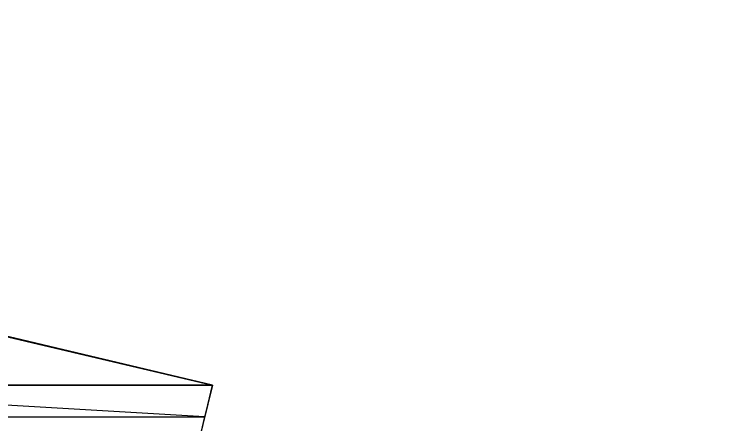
# Model space of a CAD drawing. Header units: feet. Extents: x -84 to 198, y -22 to 181.
# Drawn here: x 122.6 to 128.74, y 128.79 to 132.26 of the extents above; entities that cross this region are included whole.
import ezdxf

# ---------------------------------------------------------------- set-up
doc = ezdxf.new("R2010")
doc.units = ezdxf.units.FT
doc.layers.add('A-LINEA', color=7, linetype='CONTINUOUS')
doc.layers.add('A-MURO-CONCRETO', color=8, linetype='CONTINUOUS')

msp = doc.modelspace()

# ---------------------------------------------------------------- linework, layer by layer
at = {"layer": 'A-LINEA'}
for points in [[(124.3067, 145.1111), (120.72, 129.9644), (124.28, 129.1244), (124.16, 128.6311), (133.8267, 126.3511), (130.9867, 114.3778), (130.3867, 111.8711), (130.04, 110.4178), (135.96, 109.0178)], [(123.9733, 127.8311), (124.28, 129.1244), (119.9067, 130.1644), (119.6, 128.8578), (123.9733, 127.8311)]]:
    msp.add_lwpolyline(points, dxfattribs=at)
at = {"layer": 'A-MURO-CONCRETO'}
for points in [[(119.9067, 130.1644), (124.28, 129.1244), (119.6533, 129.1244), (119.9067, 130.1644), (119.9067, 130.1644)], [(119.6533, 129.1244), (119.6, 128.8578), (124.2133, 128.8578), (119.6533, 129.1244)], [(119.6533, 129.1244), (124.28, 129.1244), (124.2133, 128.8578), (119.6533, 129.1244), (119.6533, 129.1244)], [(119.6, 128.8578), (124.2133, 128.8578), (123.9733, 127.8311), (119.6, 128.8578), (119.6, 128.8578)]]:
    msp.add_lwpolyline(points, dxfattribs=at)

doc.saveas('drawing.dxf')
